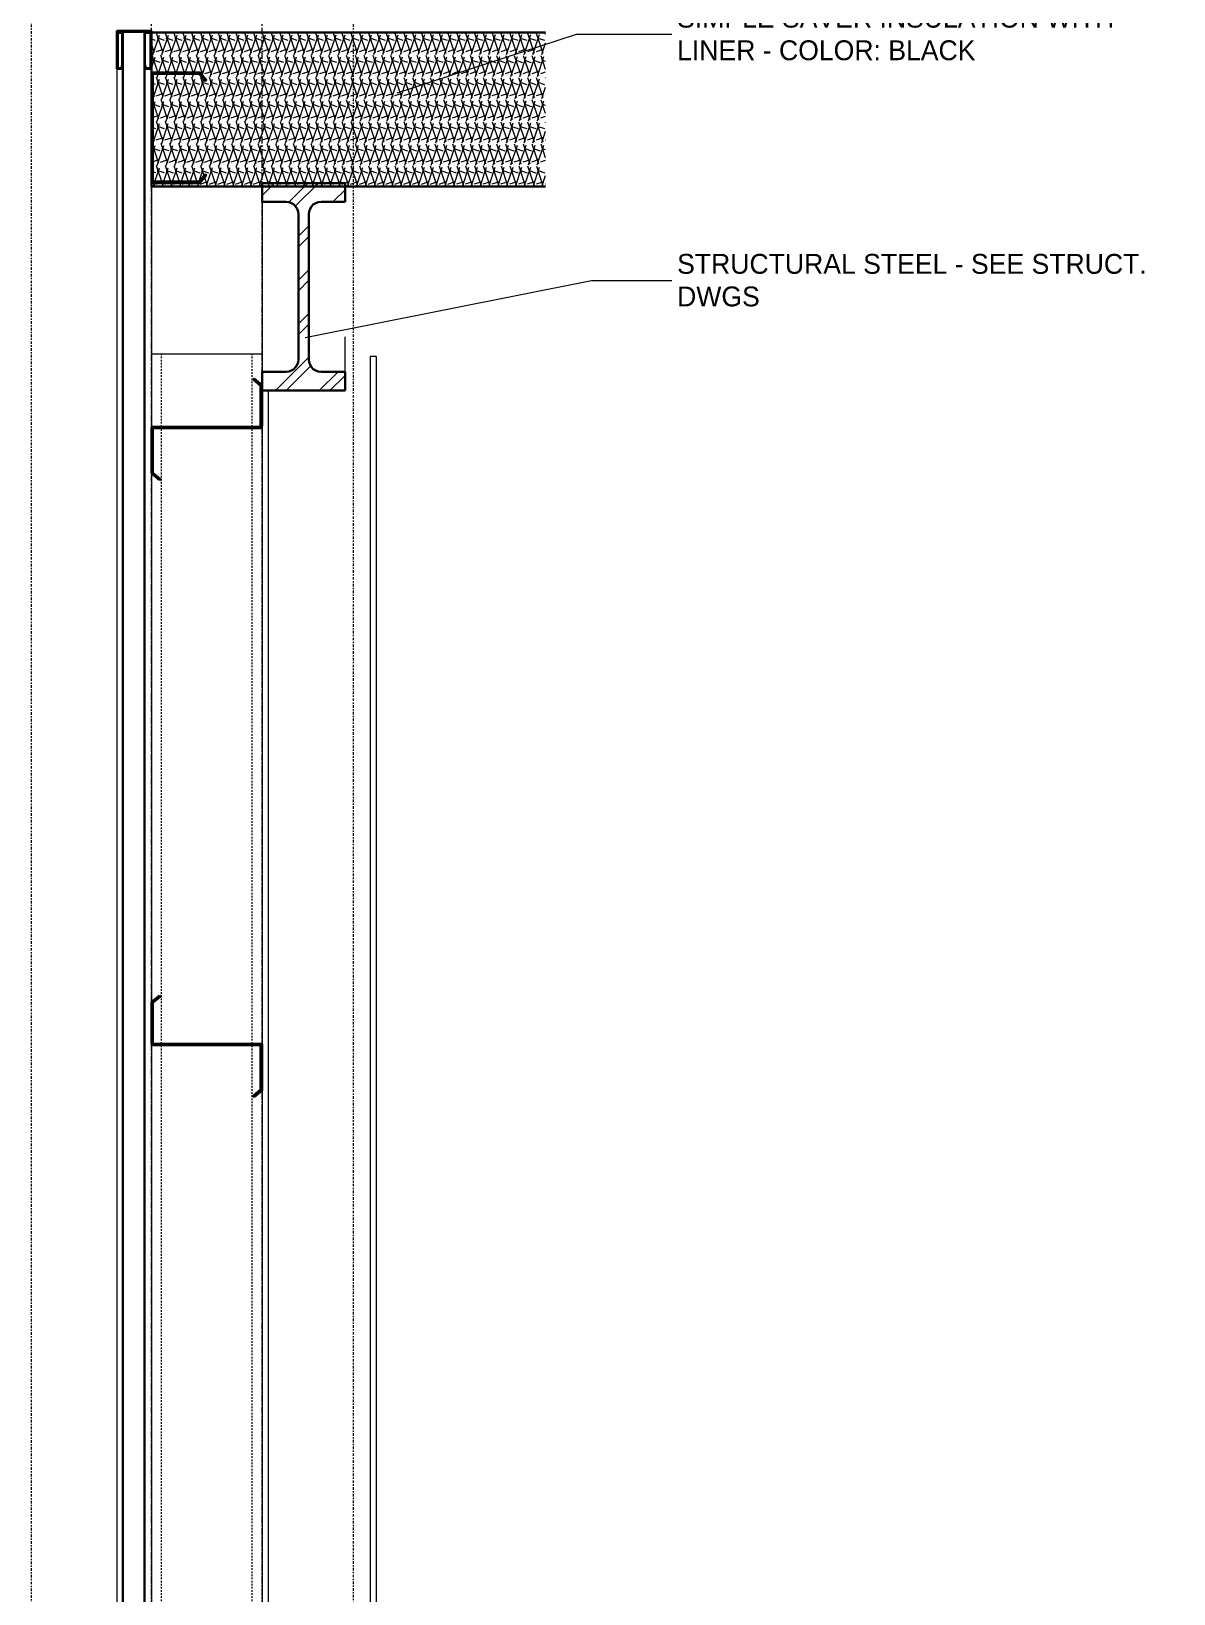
# Model space of a CAD drawing. Header units: inches. Extents: x 22745 to 23280, y -53 to 309.
# Drawn here: x 22994.9 to 23077.5, y 60.4 to 173.4 of the extents above; entities that cross this region are included whole.
import ezdxf

# ---------------------------------------------------------------- set-up
doc = ezdxf.new("R2010")
doc.units = ezdxf.units.IN
doc.header["$MEASUREMENT"] = 0
for name, pattern in [('Dash Dot 3_16_', [0.3125, 0.1875, -0.0625, 0, -0.0625]), ('Grid Line 1_2_', [0.875, 0.5, -0.125, 0.125, -0.125]), ('Hidden 1_8_', [0.1875, 0.125, -0.0625])]:
    doc.linetypes.add(name, pattern=pattern)
for name, color, linetype, lineweight in [('A-ANNO-IDEN', 131, 'Continuous', 9), ('A-ANNO-SYMB', 150, 'Continuous', 9), ('A-CLNG', 13, 'Continuous', 30), ('A-CLNG-PATT', 13, 'Continuous', 70), ('A-GLAZ-CWMG', 51, 'Continuous', 30), ('A-WALL', 113, 'Continuous', 30), ('A-WALL-PATT', 111, 'Continuous', 70), ('I-WALL', 2, 'Continuous', 30), ('S-BEAM', 12, 'Continuous', 30), ('S-COLS', 52, 'Continuous', 30), ('S-GRID', 1, 'Continuous', 9)]:
    doc.layers.add(name, color=color, linetype=linetype, lineweight=lineweight)
doc.styles.add('Century Gothic', font='GOTHIC.TTF', dxfattribs={"height": 1.437112})
pattern_1 = [(45, (22032.004, 107.706), (-1.583919, 1.583919), []), (45, (22032.004, 110.106), (-1.583919, 1.583919), [])]

# ---------------------------------------------------------------- blocks, each defined once
blk = doc.blocks.new('W-Wide Flange - 1_-5_-1401438-Wall Section - One Story - Polycarbonate near Metal Panel')
at = {"layer": 'S-BEAM', "lineweight": 9}
h = blk.add_hatch(dxfattribs=at)
h.set_pattern_fill('FP_19', color=8, style=0, pattern_type=2)
h.set_pattern_definition(pattern_1)
h.paths.add_polyline_path([(20904.83, 147.41), (20905.55, 147.41), (20905.55, 148.77), (20903.82, 148.77), (20903.62, 148.79), (20903.43, 148.86), (20903.26, 148.97), (20903.12, 149.11), (20903.02, 149.28), (20902.95, 149.46), (20902.93, 149.66), (20902.93, 160.17), (20902.95, 160.37), (20903.02, 160.56), (20903.12, 160.73), (20903.26, 160.87), (20903.43, 160.97), (20903.62, 161.04), (20903.82, 161.06), (20905.55, 161.06), (20905.55, 162.42), (20899.55, 162.42), (20899.55, 161.06), (20901.29, 161.06), (20901.49, 161.04), (20901.67, 160.97), (20901.84, 160.87), (20901.98, 160.73), (20902.09, 160.56), (20902.16, 160.37), (20902.18, 160.17), (20902.18, 149.66), (20902.16, 149.46), (20902.09, 149.28), (20901.98, 149.11), (20901.84, 148.97), (20901.67, 148.86), (20901.49, 148.79), (20901.29, 148.77), (20899.55, 148.77), (20899.55, 147.41), (20901.79, 147.41)], flags=0)
at = {"layer": 'S-BEAM', "color": 7}
for p, q in [((20905.55, 162.42), (20899.55, 162.42)), ((20899.55, 162.42), (20899.55, 161.06)), ((20905.55, 161.06), (20905.55, 162.42)), ((20899.55, 161.06), (20901.29, 161.06)), ((20903.82, 161.06), (20905.55, 161.06)), ((20902.18, 160.17), (20902.18, 149.66)), ((20902.93, 149.66), (20902.93, 160.17)), ((20901.29, 148.77), (20899.55, 148.77)), ((20899.55, 148.77), (20899.55, 147.41)), ((20905.55, 148.77), (20903.82, 148.77)), ((20905.55, 147.41), (20905.55, 148.77)), ((20899.55, 147.41), (20905.55, 147.41))]:
    blk.add_line(p, q, dxfattribs=at)
at = {"layer": 'S-BEAM', "color": 43, "lineweight": 18}
for p, q in [((20899.55, 151.31), (20899.55, 148.77)), ((20905.55, 148.77), (20905.55, 151.31))]:
    blk.add_line(p, q, dxfattribs=at)
at = {"layer": 'S-BEAM', "color": 7, "flags": 128}
for points in [[(20901.29, 161.06), (20901.49, 161.04), (20901.67, 160.97), (20901.84, 160.87), (20901.98, 160.73), (20902.09, 160.56), (20902.16, 160.37), (20902.18, 160.17)], [(20902.93, 160.17), (20902.95, 160.37), (20903.02, 160.56), (20903.12, 160.73), (20903.26, 160.87), (20903.43, 160.97), (20903.62, 161.04), (20903.82, 161.06)], [(20902.18, 149.66), (20902.16, 149.46), (20902.09, 149.28), (20901.98, 149.11), (20901.84, 148.97), (20901.67, 148.86), (20901.49, 148.79), (20901.29, 148.77)], [(20903.82, 148.77), (20903.62, 148.79), (20903.43, 148.86), (20903.26, 148.97), (20903.12, 149.11), (20903.02, 149.28), (20902.95, 149.46), (20902.93, 149.66)]]:
    blk.add_lwpolyline(points, dxfattribs=at)
blk = doc.blocks.new('Girt_Z - 8_D-1933048-Wall Section - One Story - Polycarbonate near Metal Panel')
at = {"layer": 'S-BEAM', "color": 7}
for p, q in [((20892.13, 103.68), (20891.55, 103.2)), ((20891.55, 103.2), (20891.55, 100.26)), ((20891.66, 103.14), (20892.2, 103.59)), ((20891.66, 100.25), (20891.66, 103.14)), ((20892.2, 103.59), (20892.13, 103.68)), ((20899.55, 100.18), (20891.74, 100.18)), ((20891.74, 100.07), (20899.37, 100.07)), ((20899.44, 100), (20899.44, 96.86)), ((20899.55, 96.8), (20899.55, 100.18)), ((20899.44, 96.86), (20898.91, 96.41)), ((20898.91, 96.41), (20898.98, 96.32)), ((20898.98, 96.32), (20899.55, 96.8))]:
    blk.add_line(p, q, dxfattribs=at)
for centre, radius, start, end in [((20891.74, 100.26), 0.188, 180, 270), ((20891.74, 100.26), 0.0782, 182.1227, 270), ((20899.37, 99.99), 0.0782, 3.0424, 90)]:
    blk.add_arc(centre, radius, start, end, dxfattribs=at)
blk = doc.blocks.new('Girt_C - 8_D-1933049-Wall Section - One Story - Polycarbonate near Metal Panel')
at = {"layer": 'S-BEAM', "lineweight": 9}
h = blk.add_hatch(dxfattribs=at)
h.set_pattern_fill('FP_19', color=8, style=0, pattern_type=2)
h.set_pattern_definition(pattern_1)
h.paths.add_polyline_path([(20891.74, 162.42), (20895.05, 162.42), (20895.54, 163), (20895.45, 163.07), (20895, 162.53), (20891.74, 162.53), (20891.7, 162.55), (20891.67, 162.57), (20891.66, 162.61), (20891.66, 170.24), (20891.67, 170.28), (20891.7, 170.31), (20891.74, 170.32), (20895, 170.32), (20895.45, 169.79), (20895.53, 169.86), (20895.05, 170.43), (20891.74, 170.43), (20891.67, 170.42), (20891.61, 170.38), (20891.57, 170.31), (20891.55, 170.24), (20891.55, 162.61), (20891.57, 162.54), (20891.61, 162.48), (20891.67, 162.44)], flags=0)
at = {"layer": 'S-BEAM', "color": 43, "lineweight": 18}
blk.add_line((20891.55, 170.68), (20891.55, 170.24), dxfattribs=at)
at = {"layer": 'S-BEAM', "color": 7}
for p, q in [((20891.55, 170.24), (20891.55, 162.61)), ((20891.66, 162.61), (20891.66, 170.24)), ((20895.05, 170.43), (20891.74, 170.43)), ((20891.74, 170.32), (20895, 170.32)), ((20895, 170.32), (20895.45, 169.79)), ((20895.53, 169.86), (20895.05, 170.43)), ((20895.45, 169.79), (20895.53, 169.86)), ((20895.45, 163.07), (20895, 162.53)), ((20895.05, 162.42), (20895.54, 163)), ((20895.54, 163), (20895.45, 163.07)), ((20895, 162.53), (20891.74, 162.53)), ((20891.74, 162.42), (20895.05, 162.42))]:
    blk.add_line(p, q, dxfattribs=at)
at = {"layer": 'S-BEAM', "color": 7, "flags": 128}
for points in [[(20891.74, 170.43), (20891.67, 170.42), (20891.61, 170.38), (20891.57, 170.31), (20891.55, 170.24)], [(20891.66, 170.24), (20891.67, 170.28), (20891.7, 170.31), (20891.74, 170.32)], [(20891.55, 162.61), (20891.57, 162.54), (20891.61, 162.48), (20891.67, 162.44), (20891.74, 162.42)], [(20891.74, 162.53), (20891.7, 162.55), (20891.67, 162.57), (20891.66, 162.61)]]:
    blk.add_lwpolyline(points, dxfattribs=at)
blk = doc.blocks.new('C-Channel-Column - C8X13_7-1780346-Wall Section - One Story - Polycarbonate near Metal Panel')
at = {"layer": 'S-COLS', "color": 43, "linetype": 'Hidden 1_8_', "lineweight": 18}
for p, q in [((20892.27, 144.8), (20892.27, 150.05)), ((20898.84, 144.8), (20898.84, 150.05)), ((20892.27, 100.18), (20892.27, 144.69)), ((20898.84, 100.18), (20898.84, 144.69)), ((20892.27, 51.55), (20892.27, 100.07)), ((20898.84, 51.55), (20898.84, 100.07)), ((20892.27, 0), (20892.27, 51.45)), ((20898.84, 0), (20898.84, 51.45))]:
    blk.add_line(p, q, dxfattribs=at)
blk = doc.blocks.new('Rectangular Mullion - Profile_Polycarbonate_Upper and left-1784082-Wall Section - One Story - Polycarbonate near Metal Panel')
at = {"layer": 'A-GLAZ-CWMG', "color": 43, "lineweight": 18}
for p, q in [((20889.12, 173.27), (20889.42, 173.27)), ((20891.12, 173.27), (20891.49, 173.27)), ((20889.05, 170.68), (20889.05, 2.75)), ((20891.55, 162.17), (20891.55, 144.8)), ((20891.55, 141.42), (20891.55, 103.2)), ((20891.55, 100.26), (20891.55, 54.82)), ((20891.55, 51.45), (20891.55, 2.75))]:
    blk.add_line(p, q, dxfattribs=at)
at = {"layer": 'A-GLAZ-CWMG', "color": 10, "lineweight": 18}
for p, q in [((20889.48, 173.21), (20889.48, 170.68)), ((20891.05, 173.21), (20891.05, 170.68)), ((20889.48, 170.68), (20889.48, 2.75)), ((20891.05, 170.68), (20891.05, 2.75)), ((20889.48, 2.75), (20889.48, 2.5)), ((20889.48, 2.5), (20889.48, 0.06)), ((20891.05, 2.75), (20891.05, 2.5)), ((20891.05, 2.5), (20891.05, 0.06))]:
    blk.add_line(p, q, dxfattribs=at)
blk = doc.blocks.new('Rectangular Mullion - Profile_Polycarbonate_Upper and left-1784084-Wall Section - One Story - Polycarbonate near Metal Panel')
at = {"layer": 'A-GLAZ-CWMG', "color": 7}
for p, q in [((20891.55, 173.43), (20889.05, 173.43)), ((20889.05, 173.43), (20889.05, 170.68)), ((20889.12, 170.74), (20889.12, 173.37)), ((20889.12, 173.37), (20891.49, 173.37)), ((20891.49, 173.37), (20891.49, 170.74)), ((20891.55, 170.68), (20891.55, 173.43)), ((20889.05, 170.68), (20889.48, 170.68)), ((20889.42, 170.74), (20889.12, 170.74)), ((20889.48, 170.93), (20889.42, 170.93)), ((20889.42, 170.93), (20889.42, 170.74)), ((20889.48, 170.68), (20889.48, 170.93)), ((20891.12, 170.93), (20891.05, 170.93)), ((20891.05, 170.93), (20891.05, 170.68)), ((20891.05, 170.68), (20891.55, 170.68)), ((20891.12, 170.74), (20891.12, 170.93)), ((20891.49, 170.74), (20891.12, 170.74))]:
    blk.add_line(p, q, dxfattribs=at)
at = {"layer": 'A-GLAZ-CWMG', "color": 43, "lineweight": 18}
for p, q in [((20889.42, 173.27), (20889.12, 173.27)), ((20889.42, 170.93), (20889.42, 173.37)), ((20891.12, 170.93), (20891.12, 173.37)), ((20891.49, 173.27), (20891.12, 173.27))]:
    blk.add_line(p, q, dxfattribs=at)
at = {"layer": 'A-GLAZ-CWMG', "color": 10, "lineweight": 18}
for p, q in [((20889.48, 170.93), (20889.48, 173.37)), ((20891.05, 170.93), (20891.05, 173.37))]:
    blk.add_line(p, q, dxfattribs=at)
blk = doc.blocks.new('Girt_Z - 8_D-1790185-Wall Section - One Story - Polycarbonate near Metal Panel')
at = {"layer": 'S-BEAM', "color": 7}
for p, q in [((20898.98, 148.29), (20898.91, 148.21)), ((20898.91, 148.21), (20899.44, 147.76)), ((20899.55, 147.81), (20898.98, 148.29)), ((20899.44, 147.76), (20899.44, 144.87)), ((20899.55, 144.88), (20899.55, 147.81)), ((20899.37, 144.8), (20891.55, 144.8)), ((20891.55, 144.8), (20891.55, 141.42)), ((20891.74, 144.69), (20899.37, 144.69)), ((20891.66, 141.47), (20891.66, 144.61)), ((20891.55, 141.42), (20892.13, 140.94)), ((20892.2, 141.02), (20891.66, 141.47)), ((20892.13, 140.94), (20892.2, 141.02))]:
    blk.add_line(p, q, dxfattribs=at)
for centre, radius, start, end in [((20891.74, 144.61), 0.0782, 90, 176.9576), ((20899.37, 144.88), 0.188, 270, 0), ((20899.37, 144.88), 0.0782, 270, 357.8773)]:
    blk.add_arc(centre, radius, start, end, dxfattribs=at)

msp = doc.modelspace()

# ---------------------------------------------------------------- hatches: boundary and pattern name
at = {"layer": 'A-CLNG-PATT', "lineweight": 9}
h = msp.add_hatch(dxfattribs=at)
h.set_pattern_fill('FP_21', color=8, style=0, pattern_type=2)
h.set_pattern_definition([(161.57, (22032.084, 107.786), (-0.639728796, 0.000260972), [0, -4.554, 0.506, 0]), (18.43, (22031.924, 107.786), (-0.639728796, -0.000260972), [0, -4.554, 0.506, 0]), (108.43, (22032.084, 107.786), (0.320200546, -1.59982393), [1.518, -3.542]), (71.57, (22031.924, 107.786), (0.320200546, 1.59982393), [1.518, -3.542])])
h.paths.add_polyline_path([(23013.82661, 162.16852), (23032.09211, 162.16852), (23032.09211, 173.30317), (23003.59055, 173.30317), (23003.59055, 162.16852), (23007.73811, 162.16852)], flags=0)
at = {"layer": 'A-WALL-PATT', "lineweight": 9}
h = msp.add_hatch(dxfattribs=at)
h.set_pattern_fill('FP_20', color=8, style=0, pattern_type=2)
h.set_pattern_definition([(90, (20797.8, 98.25), (-193, -193), [48, -145]), (180, (20797.8, 98.25), (-2e-14, -193), [96, -97]), (270, (20701.8, 146.25), (-193, -193), [48, -145]), (180, (20797.8, 146.25), (-2e-14, -193), [96, -97]), (270, (20701.3, 146.25), (-193, -193), [48, -145]), (180, (20701.3, 146.25), (-2e-14, -193), [96, -97]), (90, (20605.3, 98.25), (-193, -193), [48, -145]), (180, (20701.3, 98.25), (-2e-14, -193), [96, -97]), (90, (20750.05, 146.5), (-193, -193), [48, -145]), (180, (20798.18, 146.5), (-2e-14, -193), [48.125, -144.875]), (180, (20798.18, 194.5), (-2e-14, -193), [48.125, -144.875]), (90, (20653.55, 146.5), (-193, -193), [48, -145]), (180, (20749.55, 146.5), (-2e-14, -193), [96, -97]), (270, (20749.55, 194.5), (-193, -193), [48, -145]), (180, (20749.55, 194.5), (-2e-14, -193), [96, -97]), (180, (20653.05, 146.5), (-2e-14, -193), [48, -145]), (270, (20653.05, 194.5), (-193, -193), [48, -145]), (180, (20653.05, 194.5), (-2e-14, -193), [48, -145]), (90, (20797.8, 194.75), (-193, -193), [48, -145]), (180, (20797.8, 194.75), (-2e-14, -193), [96, -97]), (270, (20701.8, 242.75), (-193, -193), [48, -145]), (180, (20797.8, 242.75), (-2e-14, -193), [96, -97]), (270, (20701.3, 242.75), (-193, -193), [48, -145]), (180, (20701.3, 242.75), (-2e-14, -193), [96, -97]), (90, (20605.3, 194.75), (-193, -193), [48, -145]), (180, (20701.3, 194.75), (-2e-14, -193), [96, -97]), (90, (20750.05, 243), (-193, -193), [48, -145]), (180, (20798.18, 243), (-2e-14, -193), [48.125, -144.875]), (180, (20798.18, 291), (-2e-14, -193), [48.125, -144.875]), (90, (20653.55, 243), (-193, -193), [48, -145]), (180, (20749.55, 243), (-2e-14, -193), [96, -97]), (270, (20749.55, 291), (-193, -193), [48, -145]), (180, (20749.55, 291), (-2e-14, -193), [96, -97]), (180, (20653.05, 243), (-2e-14, -193), [48, -145]), (270, (20653.05, 291), (-193, -193), [48, -145]), (180, (20653.05, 291), (-2e-14, -193), [48, -145])])
h.paths.add_polyline_path([(23011.59055, 150.04775), (23011.59055, 162.16852), (23003.59055, 162.16852), (23003.59055, 150.04775), (23007.73811, 150.04775)], flags=0)

# ---------------------------------------------------------------- linework, layer by layer
at = {"layer": 'A-ANNO-IDEN', "color": 153}
for p, q in [((23021.36112, 168.94616), (23034.31857, 173.19005)), ((23034.31857, 173.19005), (23041.6017, 173.19005)), ((23014.69642, 151.24559), (23035.39962, 155.38623)), ((23035.39962, 155.38623), (23041.6017, 155.38623))]:
    msp.add_line(p, q, dxfattribs=at)
at = {"layer": 'A-ANNO-SYMB', "linetype": 'Dash Dot 3_16_'}
for p, q in [((22994.90197, 191.43881), (22994.90197, -9.58128)), ((23018.20798, -9.58128), (23018.20798, 191.43881))]:
    msp.add_line(p, q, dxfattribs=at)
at = {"layer": 'A-CLNG', "color": 7}
for p, q in [((23032.09211, 173.30317), (23003.59055, 173.30317)), ((23003.59055, 173.30317), (23003.59055, 162.16852)), ((23003.59055, 162.16852), (23032.09211, 162.16852))]:
    msp.add_line(p, q, dxfattribs=at)
at = {"layer": 'A-WALL', "color": 7}
for p, q in [((23003.09055, 173.37083), (23001.51575, 173.37083)), ((23001.51575, 173.37083), (23001.51575, 0.0625)), ((23003.09055, 0.0625), (23003.09055, 173.37083))]:
    msp.add_line(p, q, dxfattribs=at)
at = {"layer": 'I-WALL', "color": 43, "lineweight": 18}
msp.add_line((23011.59055, 161.06266), (23011.59055, 151.30737), dxfattribs=at)
at = {"layer": 'S-COLS', "color": 43, "lineweight": 18}
for p, q in [((23011.59055, 150.04775), (23003.59055, 150.04775)), ((23019.40695, 149.88108), (23019.40695, 0)), ((23019.84055, 149.88108), (23019.40695, 149.88108)), ((23019.84055, 149.88108), (23019.84055, 0)), ((23012.02414, 147.41082), (23012.02414, 0)), ((23011.59055, 144.875), (23011.59055, 100.17969)), ((23011.59055, 96.80469), (23011.59055, 51.36719))]:
    msp.add_line(p, q, dxfattribs=at)
at = {"layer": 'S-GRID', "linetype": 'Grid Line 1_2_'}
for p, q in [((23003.59055, -52.5927), (23003.59055, 228.48622)), ((23011.59055, -52.5927), (23011.59055, 228.48622))]:
    msp.add_line(p, q, dxfattribs=at)

# ---------------------------------------------------------------- block references
at = {"layer": 'A-GLAZ-CWMG', "color": 10, "lineweight": 18}
msp.add_blockref('Rectangular Mullion - Profile_Polycarbonate_Upper and left-1784084-Wall Section - One Story - Polycarbonate near Metal Panel', (2112.03774, 0), dxfattribs=at)
at = {"layer": 'A-GLAZ-CWMG', "color": 43, "lineweight": 18}
msp.add_blockref('Rectangular Mullion - Profile_Polycarbonate_Upper and left-1784082-Wall Section - One Story - Polycarbonate near Metal Panel', (2112.03774, 0), dxfattribs=at)
at = {"layer": 'S-BEAM', "color": 43, "lineweight": 18}
for name in ['Girt_C - 8_D-1933049-Wall Section - One Story - Polycarbonate near Metal Panel', 'W-Wide Flange - 1_-5_-1401438-Wall Section - One Story - Polycarbonate near Metal Panel', 'Girt_Z - 8_D-1790185-Wall Section - One Story - Polycarbonate near Metal Panel', 'Girt_Z - 8_D-1933048-Wall Section - One Story - Polycarbonate near Metal Panel']:
    msp.add_blockref(name, (2112.03774, 0), dxfattribs=at)
at = {"layer": 'S-COLS', "color": 43, "linetype": 'Hidden 1_8_', "lineweight": 18}
msp.add_blockref('C-Channel-Column - C8X13_7-1780346-Wall Section - One Story - Polycarbonate near Metal Panel', (2112.03774, 0), dxfattribs=at)

# ---------------------------------------------------------------- next in the draw order: texts
at = {"layer": 'A-ANNO-IDEN', "char_height": 1.4371118, "attachment_point": 1, "line_spacing_factor": 0.984117, "style": 'Century Gothic', "bg_fill": 3, "box_fill_scale": 1.25, "bg_fill_color": 0, "bg_fill_transparency": 0}
for s, insert, width in [('SIMPLE SAVER INSULATION WITH\\PLINER - COLOR: BLACK', (23041.6017, 175.10335), 35.55), ('STRUCTURAL STEEL - SEE STRUCT.\\PDWGS', (23041.6017, 157.29953), 35.406)]:
    msp.add_mtext(s, dxfattribs=dict(at, insert=insert, width=width))

doc.saveas('drawing.dxf')
